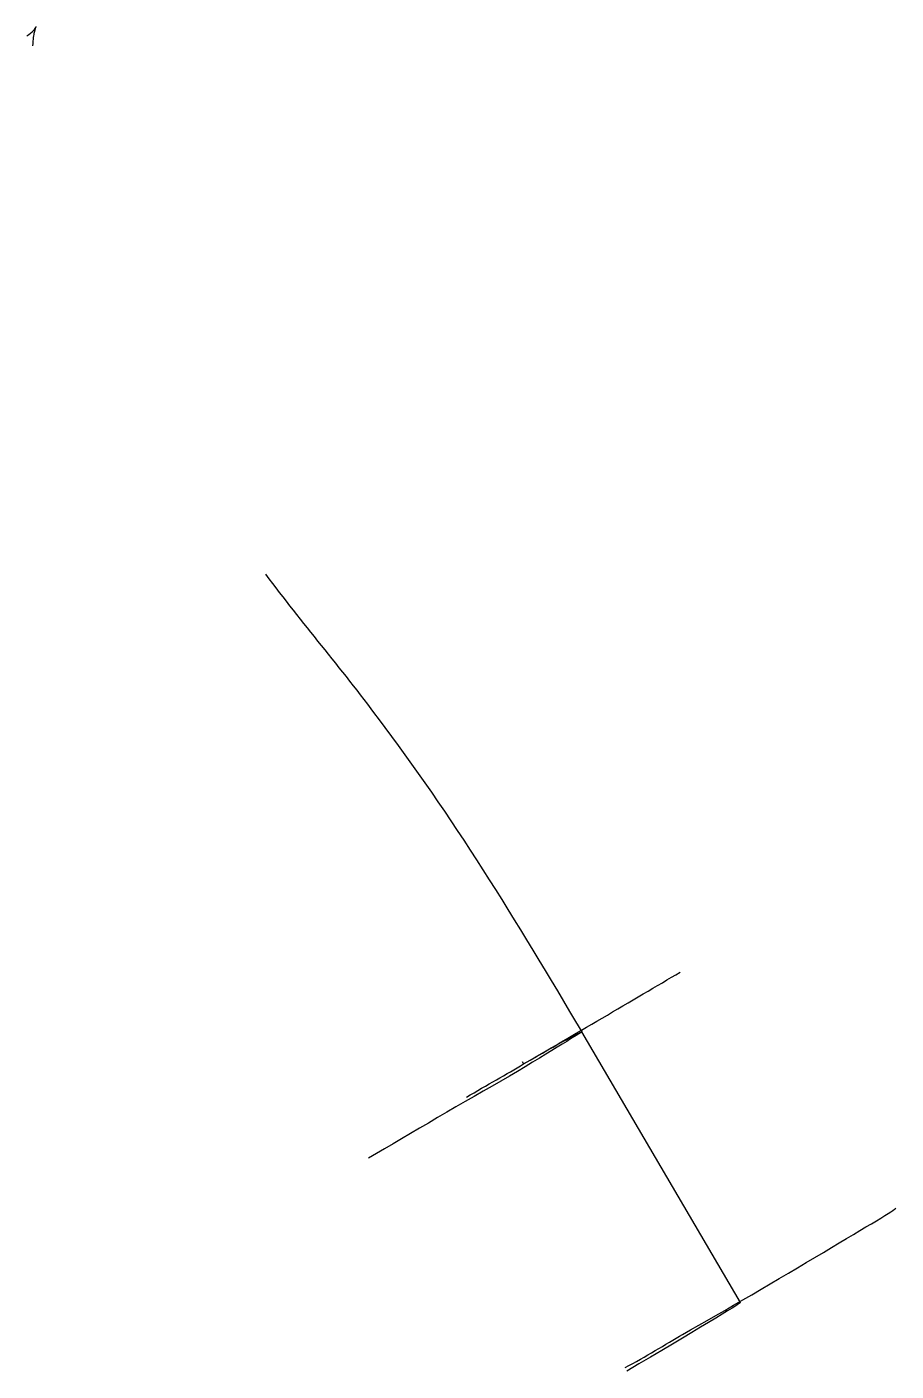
# Model space of a CAD drawing. Extents: x 0 to 316, y 0 to 723.
# Drawn here: x 29.108 to 31.874, y 579.931 to 584.211 of the extents above; entities that cross this region are included whole.
import ezdxf

# ---------------------------------------------------------------- set-up
doc = ezdxf.new("R2010")
doc.units = 0
doc.layers.get('0').update_dxf_attribs({"linetype": 'CONTINUOUS'})

msp = doc.modelspace()

# ---------------------------------------------------------------- linework, layer by layer
at = {"color": 253}
for p, q in [((31.3793, 580.15), (30.8736, 581.011)), ((30.6889, 580.909), (30.6848, 580.916)), ((30.6848, 580.916), (30.6889, 580.909))]:
    msp.add_line(p, q, dxfattribs=at)
for points in [[(29.1083, 584.182), (29.1248, 584.193), (29.1373, 584.207), (29.1373, 584.211)], [(29.1317, 584.193), (29.129, 584.186), (29.1276, 584.172), (29.1262, 584.151)], [(29.1373, 584.211), (29.1358, 584.211), (29.1345, 584.204), (29.1317, 584.193)], [(29.8676, 582.468), (29.9834, 582.313), (30.1046, 582.172), (30.2259, 582.009)], [(30.2259, 582.009), (30.456, 581.706), (30.6682, 581.36), (30.8736, 581.011)], [(30.6889, 580.909), (30.8336, 580.993), (31.0444, 581.117), (31.1864, 581.201)], [(30.8736, 581.011), (30.8736, 581.011), (30.7854, 580.954), (30.6434, 580.87)], [(30.6889, 580.909), (30.8033, 580.976), (30.8736, 581.014), (30.8736, 581.011)], [(30.507, 580.803), (30.5718, 580.842), (30.6352, 580.877), (30.6889, 580.909)], [(30.6434, 580.87), (30.5001, 580.789), (30.3265, 580.686), (30.1956, 580.609)], [(31.6425, 580.309), (31.7845, 580.394), (31.874, 580.446), (31.8727, 580.45)], [(31.1947, 580.048), (31.3269, 580.122), (31.5006, 580.224), (31.6425, 580.309)], [(31.3793, 580.15), (31.3807, 580.147), (31.2263, 580.055), (31.0169, 579.931)], [(31.0114, 579.942), (31.0775, 579.977), (31.1409, 580.016), (31.1947, 580.048)]]:
    msp.add_open_spline(points, degree=3, dxfattribs=at)

doc.saveas('drawing.dxf')
